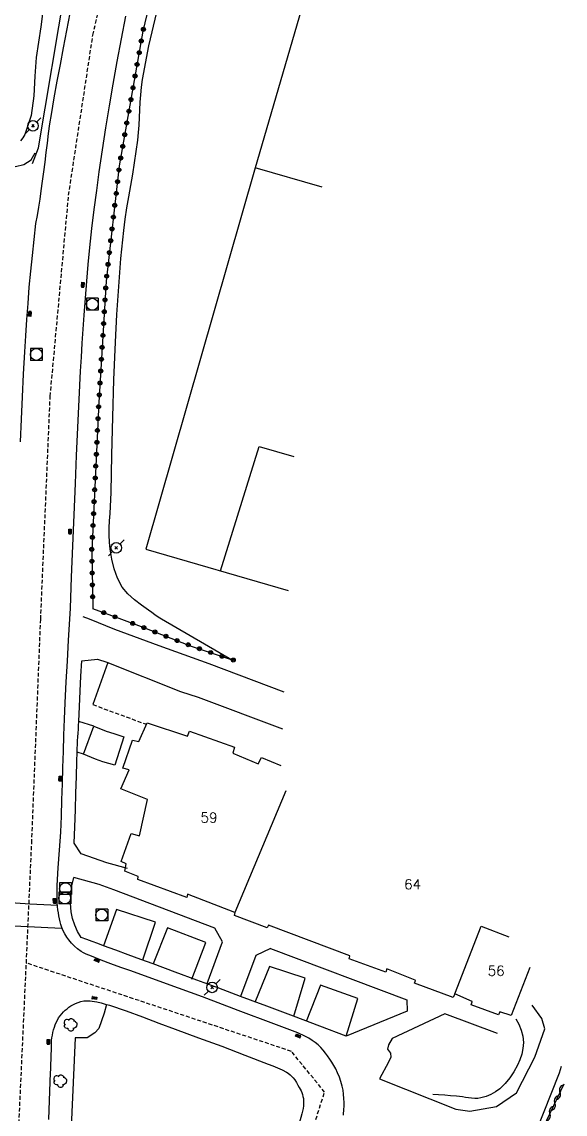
# Model space of a CAD drawing. Header units: millimetres. Extents: x 150997 to 152001, y 151999 to 153001.
# Drawn here: x 151131.2 to 151199.7, y 152108.6 to 152246.4 of the extents above; entities that cross this region are included whole.
import ezdxf
from ezdxf.enums import TextEntityAlignment as Align

# ---------------------------------------------------------------- set-up
doc = ezdxf.new("R2010")
doc.units = ezdxf.units.MM
doc.linetypes.add('DASHED', pattern=[0.75, 0.5, -0.25])
doc.layers.get('0').update_dxf_attribs({"linetype": 'CONTINUOUS'})
for name, color, linetype in [('W0001', 6, 'DASHED'), ('W0006', 2, 'CONTINUOUS'), ('W0008', 7, 'CONTINUOUS'), ('W0014', 7, 'CONTINUOUS'), ('W0017', 7, 'CONTINUOUS'), ('W0020', 2, 'CONTINUOUS'), ('W0101', 7, 'CONTINUOUS'), ('W0105', 7, 'CONTINUOUS'), ('W0112', 1, 'DASHED'), ('W0211', 2, 'CONTINUOUS'), ('W0214', 2, 'CONTINUOUS'), ('W0300', 7, 'CONTINUOUS'), ('W0310', 3, 'CONTINUOUS'), ('W0322', 7, 'CONTINUOUS'), ('W0333', 7, 'CONTINUOUS'), ('W0401', 7, 'CONTINUOUS'), ('W0420', 7, 'CONTINUOUS'), ('W0473', 7, 'CONTINUOUS'), ('W0991', 7, 'CONTINUOUS'), ('W1102', 7, 'CONTINUOUS')]:
    doc.layers.add(name, color=color, linetype=linetype)
doc.styles.get("Standard").update_dxf_attribs({"font": 'romans.shx', "width": 0.85})

# ---------------------------------------------------------------- blocks, each defined once
blk = doc.blocks.new('T420')
for p, q in [((0.75, 0.75), (-0.75, 0.75)), ((-0.75, 0.75), (-0.75, -0.75)), ((0.75, 0.75), (0.75, -0.75)), ((0.75, -0.75), (-0.75, -0.75))]:
    blk.add_line(p, q)
blk.add_ellipse((0, 0), major_axis=(-0.53, 0.53), ratio=1, start_param=3.926991, end_param=10.210176)
blk = doc.blocks.new('T401')
for p, q in [((-0.3, 0.3), (0, 0.3)), ((-0.3, -0.25), (-0.3, 0.3)), ((-0.3, 0.15), (0, 0.15)), ((-0.3, 0), (0, 0)), ((0, 0.3), (0, -0.25)), ((-0.3, -0.15), (0, -0.15)), ((-0.3, -0.25), (-0.3, -0.3)), ((-0.3, -0.3), (0, -0.3)), ((0, -0.3), (0, -0.25))]:
    blk.add_line(p, q)
blk = doc.blocks.new('T473')
for p, q in [((-0.166667, 0.166667), (0.166667, -0.166667)), ((-0.166667, -0.166667), (0.166667, 0.166667)), ((0.500001, 0.500001), (1.000002, 1.000002)), ((-1.000002, -1.000002), (-0.500001, -0.500001))]:
    blk.add_line(p, q)
blk.add_ellipse((0, 0), major_axis=(0.471405, 0.471405), ratio=1, start_param=5.4977871438, end_param=11.780972451)
blk = doc.blocks.new('T300')
for p, q in [((-0.8, 0.51), (-0.86, 0.34)), ((-0.86, 0.34), (-0.86, 0.17)), ((-0.86, 0.17), (-0.74, 0.06)), ((-0.69, 0.63), (-0.8, 0.51)), ((-0.8, -0.06), (-0.74, 0.06)), ((-0.74, 0.06), (-0.69, 0.11)), ((-0.57, 0.69), (-0.69, 0.63)), ((-0.46, 0.69), (-0.57, 0.69)), ((-0.29, 0.63), (-0.46, 0.69)), ((-0.29, 0.63), (-0.17, 0.74)), ((-0.23, 0.57), (-0.29, 0.63)), ((-0.17, 0.74), (-0.06, 0.8)), ((-0.06, 0.8), (0.06, 0.8)), ((0.06, 0.8), (0.23, 0.74)), ((0.23, 0.74), (0.34, 0.63)), ((0.34, 0.63), (0.4, 0.51)), ((0.46, 0.46), (0.34, 0.46)), ((0.4, 0.51), (0.4, 0.46)), ((0.57, 0.4), (0.46, 0.46)), ((0.57, 0.4), (0.69, 0.29)), ((0.69, 0.29), (0.74, 0.17)), ((0.74, 0.06), (0.69, -0.17)), ((0.74, 0.17), (0.74, 0.06)), ((-0.8, -0.17), (-0.8, -0.06)), ((-0.8, -0.23), (-0.8, -0.17)), ((-0.74, -0.34), (-0.8, -0.23)), ((-0.69, -0.4), (-0.74, -0.34)), ((-0.51, -0.46), (-0.69, -0.4)), ((-0.4, -0.46), (-0.51, -0.46)), ((-0.4, -0.46), (-0.34, -0.46)), ((-0.34, -0.46), (-0.34, -0.4)), ((-0.34, -0.51), (-0.34, -0.46)), ((-0.29, -0.63), (-0.34, -0.51)), ((-0.17, -0.74), (-0.29, -0.63)), ((-0.06, -0.8), (-0.17, -0.74)), ((0.06, -0.8), (-0.06, -0.8)), ((0.17, -0.74), (0.06, -0.8)), ((0.23, -0.69), (0.17, -0.74)), ((0.29, -0.46), (0.23, -0.46)), ((0.29, -0.63), (0.23, -0.69)), ((0.46, -0.4), (0.29, -0.46)), ((0.34, -0.51), (0.29, -0.63)), ((0.34, -0.51), (0.34, -0.46)), ((0.57, -0.34), (0.46, -0.4)), ((0.63, -0.29), (0.57, -0.34)), ((0.69, -0.17), (0.63, -0.29))]:
    blk.add_line(p, q)
blk = doc.blocks.new('t310o')
at = {"color": 0, "linetype": 'Continuous'}
for centre, start, end in [((-0.5, 0.38), 216.8699, 323.1304), ((0.5, -0.37), 36.8699, 143.1303)]:
    blk.add_arc(centre, 0.625, start, end, dxfattribs=at)
blk = doc.blocks.new('t322o')
at = {"color": 0, "linetype": 'Continuous'}
for radius in [0.25, 0.15]:
    blk.add_circle((0, 0), radius, dxfattribs=at)

msp = doc.modelspace()

# ---------------------------------------------------------------- linework, layer by layer
at = {"layer": 'W0001'}
for points in [[(151133.62, 152171), (151134.82, 152199.12), (151137.14, 152224.48), (151140.2, 152244.69), (151146.28, 152270.29), (151153.64, 152297.77), (151160.27, 152323.13), (151167.14, 152348.08)], [(151131.81, 152127.64), (151132.49, 152142.78), (151133.62, 152171)], [(151130.85, 152106.65), (151131.81, 152127.64)], [(151131.3, 152032.11), (151144.84, 152044.27), (151155.28, 152070.71), (151165.34, 152098.61), (151169.42, 152111.36), (151165.23, 152116.5), (151131.81, 152127.64)]]:
    msp.add_lwpolyline(points, dxfattribs=at)
at = {"layer": 'W0006'}
for points in [[(151142.07, 152165.55), (151140.2, 152160.26)], [(151146.5, 152128.06), (151148.1, 152132.78), (151143.17, 152134.41), (151141.52, 152129.83)], [(151152.68, 152125.6), (151154.46, 152130.24), (151149.6, 152132.1), (151147.81, 152127.52)], [(151165.52, 152120.92), (151166.97, 152125.73), (151162.45, 152127.2), (151160.64, 152122.67)], [(151172.15, 152118.4), (151173.6, 152123.17), (151168.91, 152124.83), (151167.08, 152120.28)], [(151141.92, 152122.43), (151141.62, 152121.31), (151140.96, 152119.39), (151140.46, 152118.85), (151139.48, 152118.19), (151137.95, 152118.2), (151136.74, 152091), (151135.65, 152066.9), (151135, 152052.46), (151135.04, 152051.37), (151135.17, 152050.56), (151135.42, 152049.92), (151135.86, 152049.45), (151143.3, 152046.44)]]:
    msp.add_lwpolyline(points, dxfattribs=at)
at = {"layer": 'W0008'}
msp.add_lwpolyline([(151134.63, 152107.92), (151134.87, 152113.83), (151134.88, 152114.23), (151134.9, 152114.62), (151134.91, 152115.01), (151134.92, 152115.4), (151134.94, 152115.8), (151134.95, 152116.19), (151134.97, 152116.58), (151134.98, 152116.98), (151134.99, 152117.29), (151134.99, 152117.6), (151135, 152117.91), (151135.03, 152118.22), (151135.09, 152118.56), (151135.16, 152118.89), (151135.25, 152119.21), (151135.35, 152119.54), (151135.46, 152119.84), (151135.58, 152120.15), (151135.72, 152120.44), (151135.88, 152120.72), (151136.06, 152120.99), (151136.27, 152121.24), (151136.49, 152121.47), (151136.72, 152121.69), (151136.95, 152121.88), (151137.18, 152122.06), (151137.43, 152122.23), (151137.68, 152122.37), (151138.01, 152122.53), (151138.35, 152122.67), (151138.7, 152122.78), (151139.06, 152122.86), (151139.32, 152122.89), (151139.59, 152122.89), (151139.86, 152122.87), (151140.13, 152122.84), (151140.68, 152122.75), (151141.23, 152122.62), (151141.77, 152122.47), (151142.31, 152122.31), (151144.39, 152121.62), (151146.46, 152120.86), (151148.51, 152120.07), (151150.56, 152119.3), (151153.5, 152118.22), (151156.44, 152117.14), (151159.37, 152116.04), (151162.29, 152114.89), (151162.87, 152114.66), (151163.47, 152114.44), (151164.05, 152114.18), (151164.61, 152113.88), (151164.84, 152113.73), (151165.06, 152113.56), (151165.26, 152113.38), (151165.45, 152113.18), (151165.68, 152112.89), (151165.87, 152112.57), (151166.05, 152112.25), (151166.23, 152111.93), (151166.34, 152111.72), (151166.45, 152111.51), (151166.55, 152111.3), (151166.62, 152111.07), (151166.69, 152110.81), (151166.74, 152110.54), (151166.76, 152110.27), (151166.77, 152110), (151166.75, 152109.65), (151166.7, 152109.3), (151166.63, 152108.96), (151166.55, 152108.63), (151166.22, 152107.41)], dxfattribs=at)
at = {"layer": 'W0014'}
for points in [[(151133.36, 152230.45), (151136.73, 152250.77)], [(151138.14, 152251.85), (151136.47, 152243.07)], [(151137.38, 152172.39), (151137.52, 152176.32), (151137.68, 152180.25), (151137.83, 152184.18), (151138, 152188.11), (151138.15, 152191.65), (151138.3, 152195.2), (151138.47, 152198.74), (151138.65, 152202.29), (151138.76, 152204.05), (151138.87, 152205.82), (151138.99, 152207.59), (151139.12, 152209.36), (151139.27, 152211.49), (151139.43, 152213.63), (151139.6, 152215.76), (151139.81, 152217.9), (151140.07, 152220.29), (151140.36, 152222.68), (151140.68, 152225.07), (151141.01, 152227.46), (151141.42, 152230.22), (151141.84, 152232.99), (151142.29, 152235.75), (151142.76, 152238.5), (151143.28, 152241.36), (151143.81, 152244.22), (151144.37, 152247.07)], [(151136.47, 152243.07), (151136.06, 152240.97), (151135.66, 152238.88), (151135.27, 152236.79), (151134.92, 152234.68), (151134.74, 152233.48), (151134.57, 152232.28), (151134.42, 152231.07), (151134.27, 152229.86), (151134.13, 152228.66), (151133.98, 152227.45), (151133.82, 152226.25), (151133.65, 152225.04), (151133.5, 152224.01), (151133.33, 152222.97), (151133.16, 152221.94), (151132.98, 152220.91)], [(151132.59, 152228.51), (151133.36, 152230.45)], [(151132.98, 152220.91), (151132.74, 152218.91), (151132.53, 152216.9), (151132.33, 152214.89), (151132.14, 152212.88), (151131.98, 152210.84), (151131.83, 152208.8), (151131.7, 152206.77), (151131.58, 152204.73), (151131.42, 152201.9), (151131.27, 152199.07), (151131.14, 152196.24), (151131.03, 152193.4)], [(151137.29, 152171), (151137.38, 152172.39)], [(151144.98, 152126.66), (151143.72, 152127.08), (151142.48, 152127.53), (151141.24, 152128), (151140.01, 152128.5), (151139.68, 152128.63), (151139.35, 152128.77), (151139.02, 152128.92), (151138.71, 152129.11), (151138.28, 152129.42), (151137.88, 152129.77), (151137.51, 152130.14), (151137.17, 152130.55), (151136.9, 152130.92), (151136.67, 152131.31), (151136.46, 152131.71), (151136.28, 152132.13), (151136.16, 152132.49), (151136.06, 152132.85), (151135.99, 152133.22), (151135.92, 152133.59), (151135.85, 152133.98), (151135.79, 152134.37), (151135.74, 152134.76), (151135.71, 152135.16), (151135.71, 152137.41), (151135.84, 152139.65), (151136.01, 152141.89), (151136.15, 152144.13), (151136.23, 152146.17), (151136.3, 152148.21), (151136.36, 152150.25), (151136.42, 152152.3), (151136.49, 152154.34), (151136.55, 152156.38), (151136.63, 152158.42), (151136.71, 152160.46), (151136.84, 152163.1), (151136.98, 152165.73), (151137.13, 152168.37), (151137.29, 152171)], [(151137.85, 152142.74), (151137.92, 152144.84), (151138, 152146.95), (151138.07, 152149.06), (151138.13, 152151.16), (151138.14, 152151.55), (151138.15, 152151.93), (151138.16, 152152.31), (151138.17, 152152.69), (151138.18, 152153.07), (151138.19, 152153.45), (151138.2, 152153.84), (151138.21, 152154.22), (151138.23, 152154.7), (151138.26, 152155.19), (151138.28, 152155.67), (151138.31, 152156.16), (151138.34, 152156.64), (151138.37, 152157.13), (151138.4, 152157.61), (151138.42, 152158.1), (151138.52, 152160.01), (151138.61, 152161.92), (151138.7, 152163.83), (151138.79, 152165.74)], [(151138.71, 152130.85), (151138.27, 152131.61), (151137.91, 152132.41), (151137.65, 152133.25), (151137.48, 152134.11), (151137.38, 152135.19), (151137.4, 152136.28), (151137.54, 152137.36), (151137.8, 152138.42)], [(151172.15, 152118.4), (151168.82, 152119.67), (151165.49, 152120.93), (151162.15, 152122.18), (151158.82, 152123.43), (151156.07, 152124.46), (151153.32, 152125.48), (151150.56, 152126.5), (151147.81, 152127.52), (151146.24, 152128.1), (151144.67, 152128.68), (151143.09, 152129.25), (151141.52, 152129.83), (151140.82, 152130.09), (151140.13, 152130.34), (151139.43, 152130.6), (151138.74, 152130.85)], [(151171.79, 152108.45), (151171.82, 152108.71), (151171.84, 152108.98), (151171.86, 152109.24), (151171.87, 152109.51), (151171.87, 152109.77), (151171.87, 152110.04), (151171.85, 152110.56), (151171.81, 152111.09), (151171.74, 152111.61), (151171.63, 152112.13), (151171.48, 152112.69), (151171.28, 152113.25), (151171.06, 152113.79), (151170.82, 152114.31), (151170.59, 152114.73), (151170.34, 152115.14), (151170.08, 152115.53), (151169.8, 152115.92), (151169.53, 152116.28), (151169.24, 152116.64), (151168.94, 152116.99), (151168.61, 152117.31), (151168.24, 152117.62), (151167.85, 152117.89), (151167.44, 152118.15), (151167.02, 152118.38), (151166.04, 152118.84), (151165.04, 152119.23), (151164.02, 152119.59), (151163.01, 152119.96), (151158.52, 152121.67), (151154.01, 152123.36), (151149.5, 152125.02), (151144.98, 152126.66)]]:
    msp.add_lwpolyline(points, dxfattribs=at)
at = {"layer": 'W0017'}
for points in [[(151121.63, 152228.61), (151130.46, 152228.13), (151131.48, 152228.36), (151132.4, 152228.96), (151132.93, 152229.84)], [(151139.77, 152171), (151138.98, 152171.32)], [(151164.3, 152161.81), (151154.87, 152165.37), (151148.57, 152167.67), (151142.95, 152169.72), (151139.77, 152171)], [(151138.79, 152165.74), (151140.8, 152165.98), (151141.97, 152165.6), (151151.25, 152161.91), (151153.46, 152161.19), (151164.11, 152157.17)], [(151140.3, 152157.5), (151138.42, 152158.1)], [(151139, 152153.98), (151138.21, 152154.22)], [(151144.55, 152139.55), (151141.94, 152140.29), (151138.71, 152141.4), (151137.85, 152142.74)], [(151154.61, 152125.04), (151156.56, 152130.31), (151155.58, 152132.05), (151142.86, 152136.88), (151141.01, 152137.55), (151137.8, 152138.42)], [(151162.6, 152129.48), (151160.73, 152128.61), (151158.82, 152123.43)], [(151162.6, 152129.48), (151179.8, 152122.98), (151179.83, 152121.55), (151172.15, 152118.4)], [(151176.35, 152113.03), (151185.97, 152109.22), (151187.75, 152108.94), (151191.09, 152109.53), (151193.61, 152111.27), (151195.93, 152115.77), (151197.17, 152119.34), (151196.8, 152120.64), (151195.58, 152122.34)], [(151184.57, 152121.22), (151177.92, 152118.12), (151177.46, 152117.33), (151177.35, 152116.78), (151177.72, 152116.29), (151177.77, 152115.75), (151177.47, 152115.15), (151176.35, 152113.03)], [(151191.23, 152118.75), (151184.57, 152121.22)], [(151196.06, 152106.26), (151199.02, 152113.81), (151199.3, 152114.62)]]:
    msp.add_lwpolyline(points, dxfattribs=at)
at = {"layer": 'W0020'}
for points in [[(151128.64, 152135.37), (151132.25, 152135.09), (151135.78, 152134.93)], [(151136.26, 152131.98), (151128.55, 152132.38)]]:
    msp.add_lwpolyline(points, dxfattribs=at)
at = {"layer": 'W0101'}
for points in [[(151143.73, 152149.62), (151144.79, 152152), (151143.97, 152152.23), (151145.19, 152155.75), (151145.98, 152155.57), (151147.04, 152157.95), (151152.12, 152156.26)], [(151152.12, 152156.26), (151152.37, 152156.89), (151158.07, 152154.89), (151157.86, 152154.1), (151161.05, 152152.76), (151161.45, 152153.58), (151163.92, 152152.55)], [(151147.08, 152148.28), (151143.73, 152149.62)], [(151158.11, 152134.03), (151152.13, 152136.32), (151152.04, 152135.91), (151145.85, 152138.17), (151145.91, 152138.54), (151145.91, 152138.57), (151144.24, 152139.25), (151144.4, 152140.14), (151143.77, 152140.44), (151145.03, 152143.96), (151146.06, 152143.67), (151147.08, 152148.28)], [(151185.85, 152123.75), (151185.65, 152123.29), (151180.75, 152125.11), (151180.9, 152125.44), (151180.84, 152125.49), (151177.27, 152126.89), (151177.15, 152126.48), (151172.51, 152128.17), (151172.58, 152128.52), (151172.58, 152128.57), (151162.34, 152132.42), (151162.19, 152132.07), (151158.04, 152133.65), (151158.14, 152134.03), (151158.11, 152134.03)], [(151195.3, 152127.09), (151192.95, 152121.02)], [(151192.95, 152121.02), (151191.51, 152121.48), (151191.33, 152121.12), (151187.9, 152122.35), (151188.04, 152122.76), (151188.01, 152122.81), (151185.85, 152123.75)]]:
    msp.add_lwpolyline(points, dxfattribs=at)
at = {"layer": 'W0105'}
msp.add_lwpolyline([(151142.96, 152152.58), (151141.46, 152153.03), (151140.53, 152153.37), (151139, 152153.98), (151140.3, 152157.5), (151141.89, 152156.89), (151142.84, 152156.58), (151144.12, 152156.17)], close=True, dxfattribs=at)
at = {"layer": 'W0112'}
msp.add_lwpolyline([(151140.19, 152160.24), (151146.82, 152157.8)], dxfattribs=at)
at = {"layer": 'W0211'}
for points in [[(151133.87, 152247.71), (151133.65, 152245.75), (151133.34, 152243.81), (151133.06, 152241.88), (151132.87, 152239.49), (151132.76, 152237.02), (151132.44, 152234.53), (151131.61, 152232.16), (151131.37, 152231.74), (151131.06, 152231.36)], [(151193.51, 152120.6), (151193.91, 152119.91), (151194.21, 152119.18), (151194.4, 152118.41), (151194.48, 152117.62), (151194.43, 152116.87), (151194.27, 152116.13), (151194.03, 152115.42), (151193.73, 152114.74), (151193.29, 152113.93), (151192.78, 152113.15), (151192.19, 152112.43), (151191.52, 152111.79), (151190.97, 152111.39), (151190.39, 152111.06), (151189.77, 152110.8), (151189.11, 152110.62), (151188.73, 152110.57), (151188.34, 152110.56), (151187.95, 152110.59), (151187.57, 152110.64), (151187.19, 152110.7), (151186.82, 152110.76), (151186.44, 152110.82), (151186.07, 152110.85), (151185.31, 152110.91), (151184.56, 152110.96), (151183.8, 152111.01), (151183.05, 152111.06)]]:
    msp.add_lwpolyline(points, dxfattribs=at)
at = {"layer": 'W0214'}
for points in [[(151148.85, 152171), (151148.43, 152171.28), (151148.02, 152171.57), (151147.62, 152171.86), (151147.21, 152172.16), (151146.33, 152172.79), (151145.44, 152173.45), (151144.61, 152174.2), (151143.91, 152175.07), (151143.31, 152176.19), (151142.89, 152177.38), (151142.61, 152178.6), (151142.4, 152179.83), (151142.3, 152180.72), (151142.26, 152181.63), (151142.26, 152182.53), (151142.3, 152183.43), (151142.36, 152184.33), (151142.42, 152185.22), (151142.47, 152186.11), (151142.5, 152187.01), (151142.6, 152191.74), (151142.7, 152196.48), (151142.84, 152201.21), (151143.04, 152205.94), (151143.23, 152209.46), (151143.46, 152212.99), (151143.73, 152216.51), (151144.09, 152220.02), (151144.27, 152221.45), (151144.49, 152222.88), (151144.72, 152224.3), (151144.97, 152225.73), (151145.22, 152227.15), (151145.45, 152228.57), (151145.67, 152230), (151145.85, 152231.43), (151145.95, 152232.39), (151146.02, 152233.34), (151146.07, 152234.3), (151146.11, 152235.25), (151146.16, 152236.21), (151146.23, 152237.17), (151146.32, 152238.12), (151146.45, 152239.07), (151147.25, 152243.34), (151148.25, 152247.56)], [(151157.91, 152165.78), (151148.85, 152171)]]:
    msp.add_lwpolyline(points, dxfattribs=at)
at = {"layer": 'W0310'}
msp.add_lwpolyline([(151199.58, 152112.38), (151196.53, 152105.92)], dxfattribs=at)
at = {"layer": 'W0322'}
for points in [[(151162.38, 152307.45), (151153.48, 152274.22), (151146.51, 152245.17), (151143.53, 152228.19), (151141.87, 152213.63), (151140.95, 152198.35), (151140.05, 152179.62), (151140.2, 152172.34)], [(151140.17, 152172.36), (151143.82, 152171)], [(151143.82, 152171), (151146.29, 152170.08), (151152.6, 152167.63), (151157.91, 152165.86)]]:
    msp.add_lwpolyline(points, dxfattribs=at)
at = {"layer": 'W0333'}
for points in [[(151179.88, 152274.61), (151174.7, 152276.14), (151160.68, 152227.94), (151146.88, 152179.85), (151164.83, 152174.65)], [(151169.1, 152225.5), (151160.68, 152227.94)], [(151156.3, 152177.12), (151161.15, 152192.8), (151165.53, 152191.53)]]:
    msp.add_lwpolyline(points, dxfattribs=at)
at = {"layer": 'W1102'}
for points in [[(151164.53, 152149.38), (151158.11, 152134.03)], [(151185.85, 152123.75), (151189.15, 152132.3), (151192.65, 152130.96)]]:
    msp.add_lwpolyline(points, dxfattribs=at)

# ---------------------------------------------------------------- block references
at = {"layer": 'W0300'}
for p in [(151137.43, 152119.83), (151136.13, 152112.73)]:
    msp.add_blockref('T300', p, dxfattribs=at)
at = {"layer": 'W0310', "rotation": 244.6734478887292}
for p in [(151199.09, 152111.35), (151198.45, 152109.99), (151197.81, 152108.63)]:
    msp.add_blockref('t310o', p, dxfattribs=at)
at = {"layer": 'W0322'}
for p, rotation in [((151146.57, 152245.42), 256.5108317922084), ((151146.3, 152243.95), 260.0447783736858), ((151146.04, 152242.47), 260.0447783736858), ((151145.78, 152240.99), 260.0447783736858), ((151145.52, 152239.52), 260.0447783736858), ((151145.26, 152238.04), 260.0447783736858), ((151145, 152236.56), 260.0447783736858), ((151144.74, 152235.09), 260.0447783736858), ((151144.48, 152233.61), 260.0447783736858), ((151144.22, 152232.13), 260.0447783736858), ((151143.97, 152230.65), 260.0447783736858), ((151143.71, 152229.18), 260.0447783736858), ((151143.48, 152227.69), 263.4728739625607), ((151143.31, 152226.2), 263.4728739625607), ((151143.14, 152224.71), 263.4728739625607), ((151142.96, 152223.22), 263.4728739625607), ((151142.79, 152221.73), 263.4728739625607), ((151142.62, 152220.24), 263.4728739625607), ((151142.45, 152218.75), 263.4728739625607), ((151142.28, 152217.26), 263.4728739625607), ((151142.11, 152215.77), 263.4728739625607), ((151141.94, 152214.28), 263.4728739625607), ((151141.82, 152212.79), 266.5555381125805), ((151141.73, 152211.29), 266.5555381125805), ((151141.64, 152209.79), 266.5555381125805), ((151141.55, 152208.3), 266.5555381125805), ((151141.46, 152206.8), 266.5555381125805), ((151141.37, 152205.3), 266.5555381125805), ((151141.28, 152203.8), 266.5555381125805), ((151141.19, 152202.31), 266.5555381125805), ((151141.1, 152200.81), 266.5555381125805), ((151141.01, 152199.31), 266.5555381125805), ((151140.92, 152197.81), 267.2697640303292), ((151140.85, 152196.32), 267.2697640303292), ((151140.78, 152194.82), 267.2697640303292), ((151140.71, 152193.32), 267.2697640303292), ((151140.64, 152191.82), 267.2697640303292), ((151140.56, 152190.32), 267.2697640303292), ((151140.49, 152188.82), 267.2697640303292), ((151140.42, 152187.33), 267.2697640303292), ((151140.35, 152185.83), 267.2697640303292), ((151140.28, 152184.33), 267.2697640303292), ((151140.21, 152182.83), 267.2697640303292), ((151140.14, 152181.33), 267.2697640303292), ((151140.06, 152179.83), 267.2697640303292), ((151140.08, 152178.33), 271.1720280613097), ((151140.11, 152176.84), 271.1720280613097), ((151140.14, 152175.34), 271.1720280613097), ((151140.17, 152173.84), 271.1720280613097), ((151141.58, 152171.84), 339.5045808628722), ((151142.99, 152171.31), 339.5045808628722), ((151145.22, 152170.47), 339.5045808628049), ((151146.63, 152169.95), 338.8183543078047), ((151148.03, 152169.4), 338.8183543078047), ((151149.42, 152168.86), 338.8183543078047), ((151150.82, 152168.32), 338.8183543078047), ((151152.22, 152167.78), 338.8183543078047), ((151153.64, 152167.29), 341.5650511769838), ((151155.06, 152166.81), 341.5650511769838), ((151156.48, 152166.34), 341.5650511769838), ((151157.91, 152165.86), 341.5650511769838)]:
    msp.add_blockref('t322o', p, dxfattribs=dict(at, rotation=rotation))
at = {"layer": 'W0401'}
for p, rotation in [((151139.08, 152213.19), 355.7163956356077), ((151132.1, 152209.53), 175.9424118315709), ((151137.46, 152182.07), 357.6833024998127), ((151136.23, 152150.9), 358.2834183949373), ((151135.52, 152135.49), 1.687319914647281), ((151140.77, 152128.12), 68.10503563033507), ((151140.37, 152123.08), 261.1734328235736), ((151166.13, 152118.57), 66.28091066907811), ((151134.74, 152117.7), 358.5766009566872)]:
    msp.add_blockref('T401', p, dxfattribs=dict(at, rotation=rotation))
at = {"layer": 'W0420'}
for p in [(151140.13, 152210.74), (151133.07, 152204.41), (151136.75, 152137.02), (151136.66, 152135.84), (151141.32, 152133.7)]:
    msp.add_blockref('T420', p, dxfattribs=at)
at = {"layer": 'W0473'}
for p in [(151132.65, 152233.25), (151143.15, 152180.01), (151155.23, 152124.57)]:
    msp.add_blockref('T473', p, dxfattribs=at)

# ---------------------------------------------------------------- texts
at = {"layer": 'W0991'}
for s, p in [('59', (151154.84, 152145.99)), ('64', (151180.52, 152137.57)), ('56', (151191.05, 152126.66))]:
    msp.add_text(s, height=1.25, dxfattribs=at).set_placement(p, align=Align.MIDDLE_CENTER)

doc.saveas('drawing.dxf')
